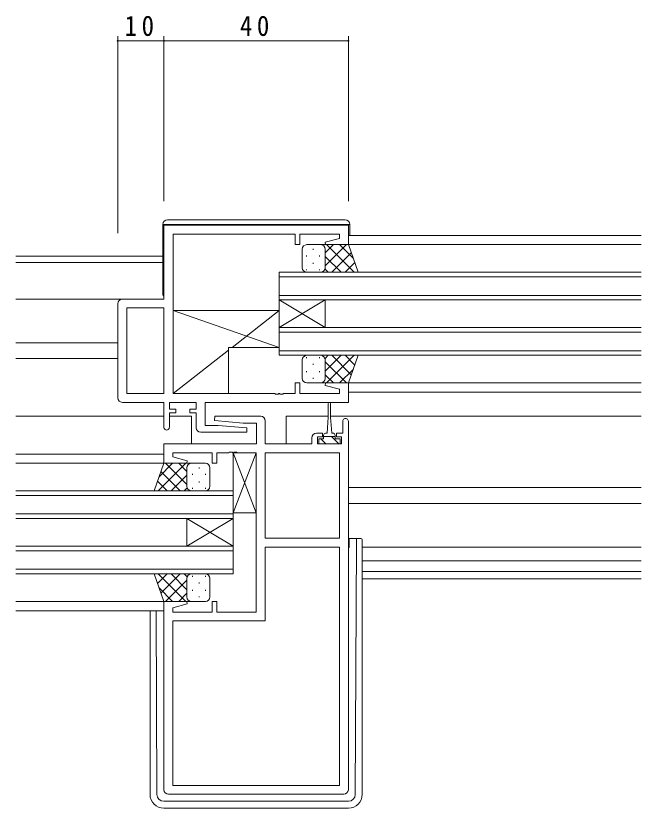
# Model space of a CAD drawing. Units: millimetres on the paper. Extents: x -397 to 397, y -282 to 282.
# Drawn here: x -40.5 to 95.1, y -155.7 to 16.1 of the extents above; entities that cross this region are included whole.
import ezdxf

# ---------------------------------------------------------------- set-up
doc = ezdxf.new("R2010")
doc.units = ezdxf.units.MM
for name, color, linetype, lineweight in [('0-3_YKK_D', 6, 'Continuous', 18), ('0-4_YKK_11', 7, 'Continuous', 18), ('0-5_YKK_12', 2, 'Continuous', 18), ('0-6_YKK_13', 4, 'Continuous', 18)]:
    doc.layers.add(name, color=color, linetype=linetype, lineweight=lineweight)
doc.styles.add('ＭＳ ゴシック', font='')
doc.styles.get('ＭＳ ゴシック').set_extended_font_data('MS Gothic')

msp = doc.modelspace()

# ---------------------------------------------------------------- linework, layer by layer
at = {"layer": '0-3_YKK_D'}
for p, q in [((-18.42, -30.988), (-18.42, 11.712)), ((-8.42, 10.712), (-18.42, 10.712)), ((-8.42, -24.088), (-8.42, 11.712)), ((-8.42, -24.088), (-8.42, 11.712)), ((-8.42, 10.712), (31.58, 10.712)), ((31.58, -24.088), (31.58, 11.712))]:
    msp.add_line(p, q, dxfattribs=at)
for centre, start, end in [((-18.42, 10.712), 0, 180), ((-18.42, 10.712), 180, 0), ((-8.42, 10.712), 0, 180), ((-8.42, 10.712), 0, 180), ((-8.42, 10.712), 180, 0), ((-8.42, 10.712), 180, 0), ((31.58, 10.712), 0, 180), ((31.58, 10.712), 180, 0)]:
    msp.add_arc(centre, 0.106, start, end, dxfattribs=at)
at = {"layer": '0-4_YKK_11'}
for p, q in [((-8.42, -29.288), (-8.42, -45.288)), ((31.58, -29.288), (-8.42, -29.288)), ((31.58, -33.488), (31.58, -29.288)), ((-6.42, -31.218), (20.08, -31.218)), ((-6.42, -65.758), (-6.42, -31.218)), ((20.08, -31.218), (20.08, -33.488)), ((21.08, -31.218), (29.65, -31.218)), ((21.08, -33.488), (21.08, -31.218)), ((29.65, -32.135), (26.55, -32.965)), ((29.65, -31.218), (29.65, -32.135)), ((20.08, -33.488), (21.08, -33.488)), ((26.55, -32.965), (26.619, -33.488)), ((26.619, -33.488), (31.58, -33.488)), ((-18.42, -46.288), (-18.42, -66.688)), ((-8.42, -45.288), (-17.42, -45.288)), ((-16.49, -47.218), (-8.42, -47.218)), ((-16.49, -65.758), (-16.49, -47.218)), ((-8.42, -47.218), (-8.42, -65.758)), ((-8.42, -47.218), (-8.42, -65.758)), ((20.08, -63.488), (20.08, -65.758)), ((21.08, -63.488), (20.08, -63.488)), ((21.08, -65.758), (21.08, -63.488)), ((26.619, -63.488), (26.55, -64.01)), ((31.58, -63.488), (26.619, -63.488)), ((31.58, -67.688), (31.58, -63.488)), ((26.55, -64.01), (29.65, -64.84)), ((29.65, -64.84), (29.65, -65.758)), ((-8.42, -65.758), (-16.49, -65.758)), ((15.621, -65.758), (-6.42, -65.758)), ((15.805, -65.878), (15.621, -65.758)), ((16.354, -65.878), (15.805, -65.878)), ((16.538, -65.758), (16.354, -65.878)), ((16.621, -65.758), (16.538, -65.758)), ((16.805, -65.878), (16.621, -65.758)), ((17.354, -65.878), (16.805, -65.878)), ((17.538, -65.758), (17.354, -65.878)), ((20.08, -65.758), (17.538, -65.758)), ((29.65, -65.758), (21.08, -65.758)), ((-17.42, -67.688), (-8.42, -67.688)), ((-8.42, -67.688), (-8.42, -73.088)), ((-7.22, -67.688), (-1.42, -67.688)), ((-7.22, -69.188), (-7.22, -67.688)), ((-1.42, -67.688), (-1.42, -69.188)), ((0.51, -67.688), (31.58, -67.688)), ((0.51, -72.688), (0.51, -67.688)), ((-5.82, -69.188), (-7.22, -69.188)), ((-7.22, -69.988), (-5.82, -69.988)), ((-7.22, -73.088), (-7.22, -69.988)), ((-5.82, -69.988), (-5.82, -69.188)), ((-2.82, -69.188), (-2.82, -69.988)), ((-1.42, -69.188), (-2.82, -69.188)), ((-2.82, -69.988), (-1.42, -69.988)), ((-1.42, -69.988), (-1.42, -73.188)), ((2.56, -71.644), (2.601, -70.688)), ((8.773, -72.188), (2.56, -71.644)), ((2.601, -70.688), (12.58, -70.688)), ((13.58, -71.688), (13.58, -76.688)), ((30.38, -74.388), (30.38, -71.788)), ((31.58, -71.788), (31.58, -151.688)), ((3.386, -72.688), (0.51, -72.688)), ((9.599, -73.231), (3.386, -72.688)), ((11.65, -72.188), (8.773, -72.188)), ((9.558, -74.188), (9.599, -73.231)), ((11.65, -76.688), (11.65, -72.188)), ((-0.42, -74.188), (9.558, -74.188)), ((23.68, -76.688), (23.68, -75.388)), ((24.68, -74.388), (25.98, -74.388)), ((24.88, -75.188), (24.88, -76.688)), ((25.98, -75.188), (24.88, -75.188)), ((25.98, -74.388), (25.98, -75.188)), ((28.98, -74.388), (30.38, -74.388)), ((28.98, -75.188), (28.98, -74.388)), ((30.08, -75.188), (28.98, -75.188)), ((30.08, -76.688), (30.08, -75.188)), ((-8.42, -76.688), (11.65, -76.688)), ((-8.42, -80.888), (-8.42, -76.688)), ((13.58, -76.688), (23.68, -76.688)), ((24.88, -76.688), (30.08, -76.688)), ((-6.49, -78.618), (-6.49, -79.535)), ((2.08, -78.618), (-6.49, -78.618)), ((2.08, -80.888), (2.08, -78.618)), ((3.08, -78.618), (3.08, -80.888)), ((5.621, -78.618), (3.08, -78.618)), ((5.805, -78.498), (5.621, -78.618)), ((6.354, -78.498), (5.805, -78.498)), ((6.538, -78.618), (6.354, -78.498)), ((6.621, -78.618), (6.538, -78.618)), ((6.805, -78.498), (6.621, -78.618)), ((7.354, -78.498), (6.805, -78.498)), ((7.538, -78.618), (7.354, -78.498)), ((11.58, -78.618), (7.538, -78.618)), ((11.58, -113.158), (11.58, -78.618)), ((13.58, -78.618), (29.65, -78.618)), ((13.58, -97.158), (13.58, -78.618)), ((29.65, -78.618), (29.65, -97.158)), ((29.65, -78.618), (29.65, -97.158)), ((-6.49, -79.535), (-3.391, -80.365)), ((-3.391, -80.365), (-3.46, -80.888)), ((-3.46, -80.888), (-8.42, -80.888)), ((3.08, -80.888), (2.08, -80.888)), ((29.65, -97.158), (13.58, -97.158)), ((13.58, -99.088), (29.65, -99.088)), ((13.58, -115.088), (13.58, -99.088)), ((29.65, -99.088), (29.65, -150.758)), ((29.65, -99.088), (29.65, -150.758)), ((-8.42, -110.888), (-3.46, -110.888)), ((-8.42, -151.688), (-8.42, -110.888)), ((-3.391, -111.41), (-6.49, -112.24)), ((-3.46, -110.888), (-3.391, -111.41)), ((2.08, -110.888), (3.08, -110.888)), ((2.08, -113.158), (2.08, -110.888)), ((3.08, -110.888), (3.08, -113.158)), ((-6.49, -112.24), (-6.49, -113.158)), ((-6.49, -113.158), (2.08, -113.158)), ((3.08, -113.158), (11.58, -113.158)), ((-6.49, -115.088), (13.58, -115.088)), ((-6.49, -150.758), (-6.49, -115.088)), ((29.65, -150.758), (-6.49, -150.758)), ((30.58, -152.688), (-7.42, -152.688))]:
    msp.add_line(p, q, dxfattribs=at)
for centre, radius, start, end in [((-17.42, -46.288), 1, 90.00001, 179.99999), ((-17.42, -66.688), 1, 180.00001, 269.99999), ((12.58, -71.688), 1, 0.00001, 89.99999), ((30.98, -71.788), 0.6, 359.99999, 180.00001), ((-7.82, -73.088), 0.6, 179.99999, 0.00001), ((-0.42, -73.188), 1, 180.00001, 269.99999), ((24.68, -75.388), 1, 90.00001, 179.99999), ((-7.42, -151.688), 1, 180.00001, 269.99999), ((30.58, -151.688), 1, 270.00001, 359.99999)]:
    msp.add_arc(centre, radius, start, end, dxfattribs=at)
at = {"layer": '0-5_YKK_12'}
for p, q in [((31.58, -31.487), (95.08, -31.488)), ((95.08, -33.488), (31.08, -33.488)), ((-8.62, -35.988), (-40.523, -35.988)), ((-8.62, -37.388), (-40.523, -37.388)), ((16.58, -39.488), (16.58, -45.488)), ((95.08, -39.488), (16.58, -39.488)), ((16.58, -40.488), (95.08, -40.488)), ((95.08, -44.488), (16.58, -44.488)), ((-17.42, -45.288), (-40.523, -45.288)), ((16.58, -45.488), (26.58, -51.488)), ((16.58, -51.488), (26.58, -45.488)), ((16.58, -51.488), (16.58, -45.488)), ((16.58, -45.488), (95.08, -45.488)), ((26.58, -51.488), (26.58, -45.488)), ((16.58, -51.488), (16.58, -57.488)), ((95.08, -51.488), (16.58, -51.488)), ((16.58, -52.488), (95.08, -52.488)), ((-18.42, -54.788), (-40.523, -54.788)), ((95.08, -56.488), (16.58, -56.488)), ((-18.42, -58.188), (-40.523, -58.188)), ((16.58, -57.488), (95.08, -57.488)), ((31.08, -63.488), (95.08, -63.487)), ((95.08, -65.487), (31.58, -65.487)), ((-8.42, -70.688), (-40.523, -70.688)), ((-2.42, -70.688), (-7.22, -70.688)), ((-2.42, -70.688), (-2.42, -76.688)), ((18.08, -70.688), (18.08, -76.58)), ((27.23, -70.688), (18.08, -70.688)), ((95.08, -70.688), (27.73, -70.688)), ((-8.42, -78.888), (-40.523, -78.888)), ((-8.42, -80.888), (-40.523, -80.888)), ((-40.523, -86.888), (6.579, -86.888)), ((6.579, -86.888), (6.579, -92.888)), ((95.08, -86.188), (31.58, -86.188)), ((6.579, -87.888), (-40.523, -87.888)), ((95.08, -89.588), (31.58, -89.588)), ((-40.523, -91.888), (6.579, -91.888)), ((6.579, -92.888), (-40.523, -92.888)), ((6.579, -92.888), (-3.421, -98.888)), ((6.579, -98.888), (-3.421, -92.888)), ((-3.421, -98.888), (-3.421, -92.888)), ((6.579, -98.888), (6.579, -92.888)), ((-40.523, -98.888), (6.579, -98.888)), ((6.579, -98.888), (6.579, -104.888)), ((95.08, -99.087), (34.58, -99.087)), ((6.579, -99.888), (-40.523, -99.888)), ((95.08, -102.088), (34.58, -102.088)), ((-40.523, -103.888), (6.579, -103.888)), ((95.08, -104.358), (34.58, -104.358)), ((6.579, -104.888), (-40.523, -104.888)), ((95.08, -105.988), (34.58, -105.988)), ((-7.92, -110.888), (-40.523, -110.888)), ((-8.42, -112.888), (-40.523, -112.888))]:
    msp.add_line(p, q, dxfattribs=at)
at = {"layer": '0-6_YKK_13'}
for p, q in [((-8.62, -44.288), (-8.62, -29.088)), ((-8.62, -29.088), (-8.12, -29.088)), ((-8.12, -29.088), (31.38, -29.088)), ((30.88, -28.088), (-7.62, -28.088)), ((31.38, -29.088), (31.88, -29.088)), ((31.88, -29.088), (31.88, -31.487)), ((22.58, -33.488), (25.58, -33.488)), ((31.58, -33.488), (25.58, -33.488)), ((26.579, -38.108), (31.2, -33.488)), ((26.58, -35.28), (28.371, -33.488)), ((26.848, -33.488), (32.848, -39.488)), ((29.676, -33.488), (32.637, -36.449)), ((33.722, -39.488), (31.58, -33.488)), ((21.58, -38.488), (21.58, -34.488)), ((22.528, -35.823), (22.528, -36.023)), ((23.943, -34.408), (23.943, -34.608)), ((25.358, -35.823), (25.358, -36.023)), ((26.58, -34.488), (26.58, -38.088)), ((26.58, -34.888), (26.58, -38.488)), ((26.58, -36.048), (30.019, -39.488)), ((28.028, -39.488), (32.224, -35.292)), ((23.943, -37.438), (23.943, -37.638)), ((30.857, -39.488), (32.968, -37.376)), ((22.528, -38.853), (22.528, -39.053)), ((25.58, -39.488), (22.58, -39.488)), ((25.358, -38.853), (25.358, -39.053)), ((25.358, -39.488), (33.722, -39.488)), ((26.523, -38.82), (27.191, -39.488)), ((-6.42, -47.758), (16.58, -47.758)), ((16.58, -47.758), (6.357, -55.758)), ((16.58, -47.758), (16.58, -55.758)), ((5.58, -56.366), (-6.42, -65.758)), ((5.58, -55.758), (5.58, -65.758)), ((16.58, -55.758), (5.58, -55.758)), ((22.528, -58.124), (22.528, -57.924)), ((25.58, -57.489), (22.58, -57.489)), ((25.358, -57.489), (33.722, -57.489)), ((25.358, -58.124), (25.358, -57.924)), ((26.523, -58.158), (27.191, -57.489)), ((26.58, -60.929), (30.019, -57.489)), ((26.848, -63.489), (32.848, -57.489)), ((28.028, -57.489), (32.224, -61.685)), ((30.857, -57.489), (32.968, -59.601)), ((33.722, -57.489), (31.58, -63.489)), ((21.58, -58.489), (21.58, -62.489)), ((23.943, -59.539), (23.943, -59.339)), ((26.579, -58.869), (31.2, -63.489)), ((26.58, -62.089), (26.58, -58.489)), ((26.58, -62.489), (26.58, -58.889)), ((22.528, -61.154), (22.528, -60.954)), ((25.358, -61.154), (25.358, -60.954)), ((26.58, -61.698), (28.371, -63.489)), ((29.676, -63.489), (32.637, -60.529)), ((22.58, -63.489), (25.58, -63.489)), ((23.943, -62.569), (23.943, -62.369)), ((31.58, -63.489), (25.58, -63.489)), ((5.58, -65.758), (-6.42, -65.758)), ((27.23, -70.888), (27.23, -67.938)), ((27.73, -67.938), (27.73, -70.888)), ((27.23, -70.888), (26.98, -74.388)), ((27.73, -70.888), (27.98, -74.388)), ((25.18, -75.588), (26.23, -75.588)), ((25.18, -76.688), (25.18, -75.588)), ((26.689, -76.688), (25.589, -75.588)), ((26.23, -74.788), (26.23, -75.588)), ((26.23, -75.088), (28.73, -75.088)), ((26.98, -74.388), (26.63, -74.388)), ((29.517, -76.688), (27.917, -75.088)), ((28.33, -74.388), (27.98, -74.388)), ((28.73, -75.588), (28.73, -74.788)), ((28.73, -75.588), (29.78, -75.588)), ((29.78, -75.588), (29.78, -76.688)), ((29.78, -76.688), (25.18, -76.688)), ((11.58, -78.618), (6.58, -91.618)), ((11.58, -91.618), (6.58, -78.618)), ((6.58, -78.618), (11.58, -78.618)), ((6.58, -91.618), (6.58, -78.618)), ((11.58, -78.618), (11.58, -91.618)), ((-10.563, -86.888), (-8.42, -80.888)), ((-3.689, -80.888), (-9.689, -86.888)), ((-6.517, -80.888), (-9.478, -83.849)), ((-8.42, -80.888), (-2.42, -80.888)), ((-3.42, -85.508), (-8.041, -80.888)), ((-3.42, -82.68), (-5.212, -80.888)), ((-3.42, -81.888), (-3.42, -85.488)), ((-3.42, -82.288), (-3.42, -85.888)), ((0.58, -80.888), (-2.42, -80.888)), ((-0.784, -81.808), (-0.784, -82.008)), ((1.58, -85.888), (1.58, -81.888)), ((-4.869, -86.888), (-9.065, -82.692)), ((-3.42, -83.448), (-6.86, -86.888)), ((-2.199, -83.223), (-2.199, -83.423)), ((0.631, -83.223), (0.631, -83.423)), ((-7.697, -86.888), (-9.809, -84.776)), ((-0.784, -84.838), (-0.784, -85.038)), ((-2.199, -86.888), (-10.563, -86.888)), ((-3.364, -86.22), (-4.032, -86.888)), ((-2.42, -86.888), (0.58, -86.888)), ((-2.199, -86.253), (-2.199, -86.453)), ((0.631, -86.253), (0.631, -86.453)), ((11.58, -91.618), (6.58, -91.618)), ((31.78, -97.188), (33.08, -97.188)), ((31.78, -99.188), (31.78, -97.188)), ((33.08, -97.188), (33.38, -97.188)), ((34.58, -97.488), (34.58, -98.188)), ((31.78, -99.188), (31.58, -99.188)), ((33.091, -152.7), (33.372, -98.188)), ((34.58, -98.188), (34.58, -152.688)), ((-10.563, -104.889), (-8.42, -110.889)), ((-2.199, -104.889), (-10.563, -104.889)), ((-7.697, -104.889), (-9.809, -107.001)), ((-3.689, -110.889), (-9.689, -104.889)), ((-4.869, -104.889), (-9.065, -109.085)), ((-3.42, -106.269), (-8.041, -110.889)), ((-3.42, -108.329), (-6.86, -104.889)), ((-3.364, -105.558), (-4.032, -104.889)), ((-3.42, -109.489), (-3.42, -105.889)), ((-3.42, -109.889), (-3.42, -106.289)), ((-2.42, -104.889), (0.58, -104.889)), ((-2.199, -105.524), (-2.199, -105.324)), ((0.631, -105.524), (0.631, -105.324)), ((1.58, -105.889), (1.58, -109.889)), ((-6.517, -110.889), (-9.478, -107.929)), ((-0.784, -106.939), (-0.784, -106.739)), ((-3.42, -109.098), (-5.212, -110.889)), ((-2.199, -108.554), (-2.199, -108.354)), ((-0.784, -109.969), (-0.784, -109.769)), ((0.631, -108.554), (0.631, -108.354)), ((-8.42, -110.889), (-2.42, -110.889)), ((0.58, -110.889), (-2.42, -110.889)), ((-11.42, -112.888), (-11.42, -152.688)), ((-9.932, -152.7), (-10.097, -112.888)), ((31.591, -154.188), (-8.432, -154.188)), ((-8.42, -155.688), (31.58, -155.688))]:
    msp.add_line(p, q, dxfattribs=at)
for points in [[(-6.42, -65.758), (-6.42, -47.758), (16.58, -55.758)], [(33.372, -98.188), (33.38, -97.188), (34.28, -97.188)]]:
    msp.add_lwpolyline(points, dxfattribs=at)
for centre, radius, start, end in [((-7.62, -29.088), 1, 90, 180), ((30.88, -29.088), 1, 0, 90), ((22.58, -34.488), 1, 90, 180), ((25.58, -34.488), 1, 0, 90), ((25.58, -34.488), 1, 0, 90), ((22.58, -38.488), 1, 180, 270), ((25.58, -38.488), 1, 270, 0), ((25.58, -38.488), 1, 270, 0), ((-8.12, -44.288), 0.5, 180, 233.1301), ((22.58, -58.489), 1, 90, 180), ((25.58, -58.489), 1, 0, 90), ((25.58, -58.489), 1, 0, 90), ((22.58, -62.489), 1, 180, 270), ((25.58, -62.489), 1, 270, 0), ((25.58, -62.489), 1, 270, 0), ((27.48, -67.938), 0.25, 0, 180), ((26.63, -74.788), 0.4, 90, 180), ((28.33, -74.788), 0.4, 0, 90), ((-2.42, -81.888), 1, 90, 180), ((-2.42, -81.888), 1, 90, 180), ((0.58, -81.888), 1, 360, 90), ((-2.42, -85.888), 1, 180, 270), ((-2.42, -85.888), 1, 180, 270), ((0.58, -85.888), 1, 270, 360), ((34.28, -97.488), 0.3, 0, 90), ((-2.42, -105.889), 1, 90, 180), ((-2.42, -105.889), 1, 90, 180), ((0.58, -105.889), 1, 360, 90), ((-2.42, -109.889), 1, 180, 270), ((-2.42, -109.889), 1, 180, 270), ((0.58, -109.889), 1, 270, 360), ((-8.42, -152.688), 3, 180, 270), ((-8.432, -152.688), 1.5, 180.45233, 270), ((31.58, -152.688), 3, 270, 0), ((31.591, -152.688), 1.5, 270, 359.54767)]:
    msp.add_arc(centre, radius, start, end, dxfattribs=at)

# ---------------------------------------------------------------- texts
at = {"layer": '0-3_YKK_D', "color": 7, "char_height": 4.399, "attachment_point": 7, "style": 'ＭＳ ゴシック'}
for s, insert in [('\\T1.37;\\W0.9;10', (-16.94, 11.712)), ('\\T1.37;\\W0.9;40', (8.06, 11.712))]:
    msp.add_mtext(s, dxfattribs=dict(at, insert=insert))

doc.saveas('drawing.dxf')
